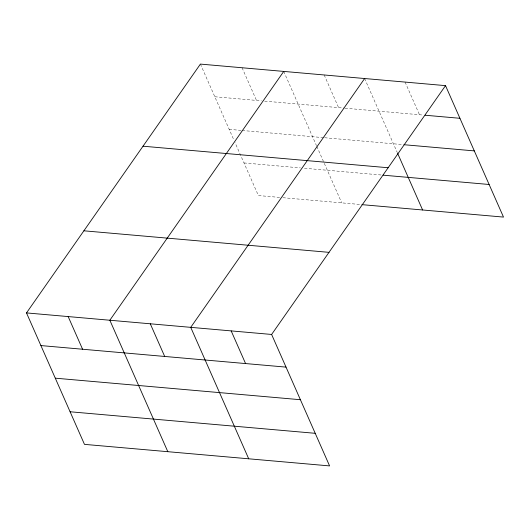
<?xml version="1.0" encoding="UTF-8"?>
<svg xmlns="http://www.w3.org/2000/svg" width="530" height="530" viewBox="0 0 530 530"><rect width="100%" height="100%" fill="white"/><g stroke="black" fill="none" stroke-linecap="round" stroke-linejoin="round"><path stroke-width="0.4" stroke-dasharray="2.65 1.99" d="M214.809 96.751L261.383 100.846M264.649 101.131L344.255 108.127M345.063 108.199L423.53 115.096M229.185 129.353L241.441 130.426M242.263 130.499L323.85 137.674M324.665 137.74L403.125 144.644M244.005 162.942L300.377 167.897M304.465 168.255L381.54 175.032M279.628 197.412L258.382 195.544L235.115 142.789M282.894 197.697L361.135 204.573M405.079 82.084L419.482 114.738M364.633 78.526L397.367 152.746M324.188 74.968L338.59 107.63M283.742 71.417L316.476 145.637M316.808 146.379L341.724 202.871M242.077 67.754L256.48 100.415M200.406 64.09L233.796 139.801"/><path stroke-width="0.79" d="M445.525 85.635L271.618 334.456L329.594 465.91L84.475 444.365L26.5 312.912L200.406 64.09L445.525 85.635L503.5 217.088L361.944 204.646M283.742 71.417L109.843 320.239L167.818 451.692M364.633 78.526L190.727 327.348L248.709 458.801M425.146 115.235L459.927 118.296M403.933 144.71L474.304 150.898M143.014 146.201L388.132 167.745M383.157 175.172L489.124 184.486M83.886 230.802L329.004 252.346M26.5 312.912L271.618 334.456M40.903 345.573L286.021 367.118M55.286 378.175L300.404 399.719M70.099 411.764L315.217 433.308M397.699 153.488L422.609 209.979M231.173 330.906L245.576 363.56M150.288 323.79L164.691 356.451M68.171 316.576L82.574 349.237"/></g></svg>
